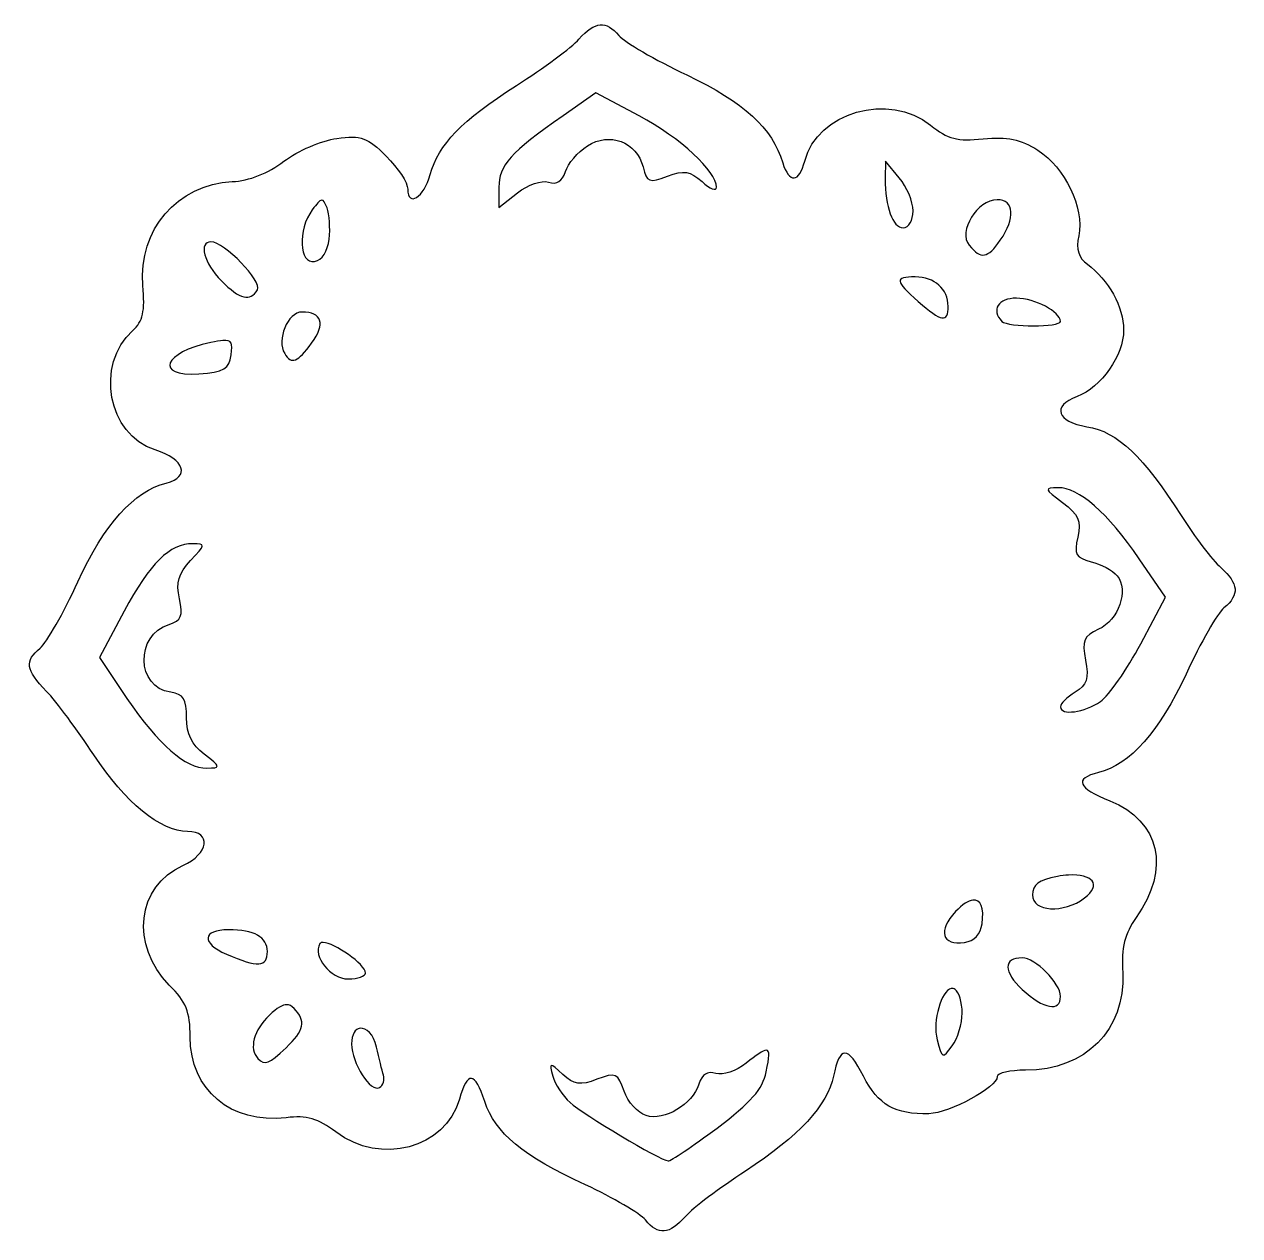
# Model space of a CAD drawing. Header units: centimetres. Extents: x -3.9 to 5.7, y -8.2 to 24.2.
# Drawn here: x -1.232 to 3.063, y -7.332 to -3.051 of the extents above; entities that cross this region are included whole.
import ezdxf

# ---------------------------------------------------------------- set-up
doc = ezdxf.new("R2010")
doc.units = ezdxf.units.CM
doc.header["$MEASUREMENT"] = 0
doc.layers.add('Layer 1', color=7, linetype='Continuous')

msp = doc.modelspace()

# ---------------------------------------------------------------- linework, layer by layer
at = {"layer": 'Layer 1', "color": 34, "lineweight": 25}
for points, knots in [([(0.80361, -3.05348), (0.78094, -3.05546), (0.75668, -3.07206), (0.72837, -3.10392), (0.72837, -3.10392), (0.70238, -3.13315), (0.60311, -3.20661), (0.50761, -3.26763), (0.50761, -3.26763), (0.31302, -3.39198), (0.23214, -3.47561), (0.20251, -3.58265), (0.20251, -3.58265), (0.18041, -3.66251), (0.12313, -3.69953), (0.12313, -3.63391), (0.12313, -3.63391), (0.12313, -3.61126), (0.08865, -3.55891), (0.04706, -3.51733), (0.04706, -3.51733), (-0.01885, -3.45142), (-0.04115, -3.44292), (-0.1274, -3.45449), (-0.1274, -3.45449), (-0.18182, -3.46179), (-0.26568, -3.49846), (-0.31426, -3.53552), (-0.31426, -3.53552), (-0.36939, -3.57757), (-0.43838, -3.60461), (-0.49699, -3.60745), (-0.49699, -3.60745), (-0.69056, -3.61684), (-0.82971, -3.77846), (-0.81284, -3.97456), (-0.81284, -3.97456), (-0.80499, -4.06583), (-0.81279, -4.10108), (-0.84839, -4.13331), (-0.84839, -4.13331), (-0.9828, -4.25494), (-0.93669, -4.50117), (-0.76984, -4.55499), (-0.76984, -4.55499), (-0.66477, -4.58888), (-0.64409, -4.6508), (-0.73015, -4.6724), (-0.73015, -4.6724), (-0.8447, -4.70115), (-0.94888, -4.81743), (-1.04269, -5.02132), (-1.04269, -5.02132), (-1.09317, -5.13104), (-1.15318, -5.23659), (-1.17581, -5.25531), (-1.17581, -5.25531), (-1.23194, -5.30176), (-1.22737, -5.33116), (-1.15349, -5.40827), (-1.15349, -5.40827), (-1.11876, -5.44452), (-1.04383, -5.54525), (-0.98647, -5.63234), (-0.98647, -5.63234), (-0.87538, -5.80102), (-0.75022, -5.90354), (-0.65491, -5.90354), (-0.65491, -5.90354), (-0.56909, -5.90354), (-0.58004, -5.98297), (-0.67145, -6.02343), (-0.67145, -6.02343), (-0.83459, -6.09564), (-0.8585, -6.30685), (-0.71941, -6.44594), (-0.71941, -6.44594), (-0.66004, -6.50531), (-0.64582, -6.54046), (-0.64582, -6.62949), (-0.64582, -6.62949), (-0.64582, -6.81625), (-0.50124, -6.93818), (-0.306, -6.91474), (-0.306, -6.91474), (-0.23349, -6.90604), (-0.19363, -6.91756), (-0.13071, -6.96518), (-0.13071, -6.96518), (0.02677, -7.08437), (0.25598, -7.02332), (0.30585, -6.84942), (0.30585, -6.84942), (0.33481, -6.74844), (0.35995, -6.75103), (0.39515, -6.85769), (0.39515, -6.85769), (0.43168, -6.96837), (0.53047, -7.04964), (0.75151, -7.15204), (0.75151, -7.15204), (0.84919, -7.19729), (0.94445, -7.25326), (0.96318, -7.27606), (0.96318, -7.27606), (1.00878, -7.33161), (1.04779, -7.3278), (1.10457, -7.26366), (1.10457, -7.26366), (1.13056, -7.2343), (1.22642, -7.1623), (1.31706, -7.10326), (1.31706, -7.10326), (1.5057, -6.98038), (1.60737, -6.87043), (1.62795, -6.76757), (1.62795, -6.76757), (1.64949, -6.65985), (1.67835, -6.65973), (1.73378, -6.7684), (1.73378, -6.7684), (1.78542, -6.86962), (1.84546, -6.9041), (1.96529, -6.90069), (1.96529, -6.90069), (2.03889, -6.8986), (2.20672, -6.80717), (2.20672, -6.76923), (2.20672, -6.76923), (2.20672, -6.7567), (2.25152, -6.74691), (2.30677, -6.74691), (2.30677, -6.74691), (2.51819, -6.74691), (2.66056, -6.6038), (2.6499, -6.40295), (2.6499, -6.40295), (2.64509, -6.31231), (2.65675, -6.26472), (2.69786, -6.20699), (2.69786, -6.20699), (2.82006, -6.03537), (2.78194, -5.86626), (2.60443, -5.79523), (2.60443, -5.79523), (2.49029, -5.74956), (2.47688, -5.71703), (2.56392, -5.69518), (2.56392, -5.69518), (2.6763, -5.66697), (2.77954, -5.55103), (2.87398, -5.34709), (2.87398, -5.34709), (2.92511, -5.23668), (2.98512, -5.13182), (3.00793, -5.1131), (3.00793, -5.1131), (3.06343, -5.06752), (3.06036, -5.02769), (2.99635, -4.97089), (2.99635, -4.97089), (2.96707, -4.9449), (2.90414, -4.86237), (2.85662, -4.78734), (2.85662, -4.78734), (2.72483, -4.57927), (2.63098, -4.49035), (2.52341, -4.47315), (2.52341, -4.47315), (2.4163, -4.45602), (2.39848, -4.40079), (2.48868, -4.36649), (2.48868, -4.36649), (2.57432, -4.33393), (2.65322, -4.22131), (2.65322, -4.13167), (2.65322, -4.13167), (2.65322, -4.05029), (2.59991, -3.9537), (2.52506, -3.89933), (2.52506, -3.89933), (2.49396, -3.87674), (2.48467, -3.84745), (2.49447, -3.79846), (2.49447, -3.79846), (2.51425, -3.69956), (2.44622, -3.55679), (2.3506, -3.49667), (2.3506, -3.49667), (2.28824, -3.45746), (2.2419, -3.44719), (2.15712, -3.45616), (2.15712, -3.45616), (2.06548, -3.46585), (2.03218, -3.45731), (1.97108, -3.4082), (1.97108, -3.4082), (1.8235, -3.28958), (1.5696, -3.36197), (1.52625, -3.5347), (1.52625, -3.5347), (1.50689, -3.61185), (1.47094, -3.61427), (1.44853, -3.54049), (1.44853, -3.54049), (1.41124, -3.41772), (1.31266, -3.32741), (1.10953, -3.23043), (1.10953, -3.23043), (0.99654, -3.17649), (0.88835, -3.11394), (0.86975, -3.09152), (0.86975, -3.09152), (0.84702, -3.06414), (0.82627, -3.0515), (0.8036, -3.05349), (0.8036, -3.05349), (0.8036, -3.05349), (0.80361, -3.05348), (0.80361, -3.05348)], [0, 0, 0, 0, 0.0178571, 0.0178571, 0.0178571, 0.0178571, 0.0357143, 0.0357143, 0.0357143, 0.0357143, 0.0535714, 0.0535714, 0.0535714, 0.0535714, 0.0714286, 0.0714286, 0.0714286, 0.0714286, 0.0892857, 0.0892857, 0.0892857, 0.0892857, 0.1071429, 0.1071429, 0.1071429, 0.1071429, 0.125, 0.125, 0.125, 0.125, 0.1428571, 0.1428571, 0.1428571, 0.1428571, 0.1607143, 0.1607143, 0.1607143, 0.1607143, 0.1785714, 0.1785714, 0.1785714, 0.1785714, 0.1964286, 0.1964286, 0.1964286, 0.1964286, 0.2142857, 0.2142857, 0.2142857, 0.2142857, 0.2321429, 0.2321429, 0.2321429, 0.2321429, 0.25, 0.25, 0.25, 0.25, 0.2678571, 0.2678571, 0.2678571, 0.2678571, 0.2857143, 0.2857143, 0.2857143, 0.2857143, 0.3035714, 0.3035714, 0.3035714, 0.3035714, 0.3214286, 0.3214286, 0.3214286, 0.3214286, 0.3392857, 0.3392857, 0.3392857, 0.3392857, 0.3571429, 0.3571429, 0.3571429, 0.3571429, 0.375, 0.375, 0.375, 0.375, 0.3928571, 0.3928571, 0.3928571, 0.3928571, 0.4107143, 0.4107143, 0.4107143, 0.4107143, 0.4285714, 0.4285714, 0.4285714, 0.4285714, 0.4464286, 0.4464286, 0.4464286, 0.4464286, 0.4642857, 0.4642857, 0.4642857, 0.4642857, 0.4821429, 0.4821429, 0.4821429, 0.4821429, 0.5, 0.5, 0.5, 0.5, 0.5178571, 0.5178571, 0.5178571, 0.5178571, 0.5357143, 0.5357143, 0.5357143, 0.5357143, 0.5535714, 0.5535714, 0.5535714, 0.5535714, 0.5714286, 0.5714286, 0.5714286, 0.5714286, 0.5892857, 0.5892857, 0.5892857, 0.5892857, 0.6071429, 0.6071429, 0.6071429, 0.6071429, 0.625, 0.625, 0.625, 0.625, 0.6428571, 0.6428571, 0.6428571, 0.6428571, 0.6607143, 0.6607143, 0.6607143, 0.6607143, 0.6785714, 0.6785714, 0.6785714, 0.6785714, 0.6964286, 0.6964286, 0.6964286, 0.6964286, 0.7142857, 0.7142857, 0.7142857, 0.7142857, 0.7321429, 0.7321429, 0.7321429, 0.7321429, 0.75, 0.75, 0.75, 0.75, 0.7678571, 0.7678571, 0.7678571, 0.7678571, 0.7857143, 0.7857143, 0.7857143, 0.7857143, 0.8035714, 0.8035714, 0.8035714, 0.8035714, 0.8214286, 0.8214286, 0.8214286, 0.8214286, 0.8392857, 0.8392857, 0.8392857, 0.8392857, 0.8571429, 0.8571429, 0.8571429, 0.8571429, 0.875, 0.875, 0.875, 0.875, 0.8928571, 0.8928571, 0.8928571, 0.8928571, 0.9107143, 0.9107143, 0.9107143, 0.9107143, 0.9285714, 0.9285714, 0.9285714, 0.9285714, 0.9464286, 0.9464286, 0.9464286, 0.9464286, 0.9642857, 0.9642857, 0.9642857, 0.9642857, 1, 1, 1, 1]), ([(0.7879, -3.29326), (0.7879, -3.29326), (0.94086, -3.37512), (0.94086, -3.37512), (0.94086, -3.37512), (1.08672, -3.45286), (1.21454, -3.57064), (1.21454, -3.6273), (1.21454, -3.6273), (1.21454, -3.64201), (1.19125, -3.63277), (1.16328, -3.60746), (1.16328, -3.60746), (1.12104, -3.56924), (1.10005, -3.56612), (1.04091, -3.58844), (1.04091, -3.58844), (0.97603, -3.61293), (0.96863, -3.61), (0.95492, -3.55537), (0.95492, -3.55537), (0.93271, -3.46688), (0.83543, -3.43031), (0.75814, -3.48096), (0.75814, -3.48096), (0.72451, -3.503), (0.68937, -3.54369), (0.68042, -3.57191), (0.68042, -3.57191), (0.66934, -3.60684), (0.65064, -3.61856), (0.62089, -3.60912), (0.62089, -3.60912), (0.59615, -3.60127), (0.54822, -3.61781), (0.51092, -3.64715), (0.51092, -3.64715), (0.51092, -3.64715), (0.4456, -3.69924), (0.4456, -3.69924), (0.4456, -3.69924), (0.4456, -3.69924), (0.4456, -3.62731), (0.4456, -3.62731), (0.4456, -3.62731), (0.4456, -3.54986), (0.48401, -3.50615), (0.67215, -3.3743), (0.67215, -3.3743), (0.67215, -3.3743), (0.78791, -3.29327), (0.78791, -3.29327), (0.78791, -3.29327), (0.78791, -3.29327), (0.7879, -3.29326), (0.7879, -3.29326)], [0, 0, 0, 0, 0.0666667, 0.0666667, 0.0666667, 0.0666667, 0.1333333, 0.1333333, 0.1333333, 0.1333333, 0.2, 0.2, 0.2, 0.2, 0.2666667, 0.2666667, 0.2666667, 0.2666667, 0.3333333, 0.3333333, 0.3333333, 0.3333333, 0.4, 0.4, 0.4, 0.4, 0.4666667, 0.4666667, 0.4666667, 0.4666667, 0.5333333, 0.5333333, 0.5333333, 0.5333333, 0.6, 0.6, 0.6, 0.6, 0.6666667, 0.6666667, 0.6666667, 0.6666667, 0.7333333, 0.7333333, 0.7333333, 0.7333333, 0.8, 0.8, 0.8, 0.8, 0.8666667, 0.8666667, 0.8666667, 0.8666667, 1, 1, 1, 1]), ([(1.8115, -3.53469), (1.8115, -3.53469), (1.86028, -3.59339), (1.86028, -3.59339), (1.86028, -3.59339), (1.88711, -3.6256), (1.90906, -3.6782), (1.90906, -3.7108), (1.90906, -3.7108), (1.90906, -3.74472), (1.89398, -3.77033), (1.87433, -3.77033), (1.87433, -3.77033), (1.83721, -3.77033), (1.80989, -3.69568), (1.81066, -3.5967), (1.81066, -3.5967), (1.81066, -3.5967), (1.81149, -3.53469), (1.81149, -3.53469), (1.81149, -3.53469), (1.81149, -3.53469), (1.8115, -3.53469), (1.8115, -3.53469)], [0, 0, 0, 0, 0.1428571, 0.1428571, 0.1428571, 0.1428571, 0.2857143, 0.2857143, 0.2857143, 0.2857143, 0.4285714, 0.4285714, 0.4285714, 0.4285714, 0.5714286, 0.5714286, 0.5714286, 0.5714286, 0.7142857, 0.7142857, 0.7142857, 0.7142857, 1, 1, 1, 1]), ([(-0.18114, -3.67277), (-0.17408, -3.67183), (-0.16935, -3.68142), (-0.16212, -3.70006), (-0.16212, -3.70006), (-0.15331, -3.72278), (-0.15025, -3.7723), (-0.15468, -3.81085), (-0.15468, -3.81085), (-0.15961, -3.85377), (-0.17937, -3.88436), (-0.20594, -3.8894), (-0.20594, -3.8894), (-0.26105, -3.89985), (-0.26666, -3.77795), (-0.21421, -3.70667), (-0.21421, -3.70667), (-0.19823, -3.68495), (-0.1882, -3.67371), (-0.18114, -3.67277)], [0, 0, 0, 0, 0.1666667, 0.1666667, 0.1666667, 0.1666667, 0.3333333, 0.3333333, 0.3333333, 0.3333333, 0.5, 0.5, 0.5, 0.5, 0.6666667, 0.6666667, 0.6666667, 0.6666667, 1, 1, 1, 1]), ([(2.20673, -3.67112), (2.26654, -3.67112), (2.27166, -3.7368), (2.21748, -3.81416), (2.21748, -3.81416), (2.17211, -3.87893), (2.14939, -3.88282), (2.10751, -3.83235), (2.10751, -3.83235), (2.06694, -3.78347), (2.13596, -3.67112), (2.20673, -3.67112)], [0, 0, 0, 0, 0.25, 0.25, 0.25, 0.25, 0.5, 0.5, 0.5, 0.5, 1, 1, 1, 1]), ([(-0.57223, -3.81994), (-0.52585, -3.81994), (-0.38962, -3.96019), (-0.40769, -3.98944), (-0.40769, -3.98944), (-0.43461, -4.033), (-0.46867, -4.02437), (-0.53585, -3.95719), (-0.53585, -3.95719), (-0.59726, -3.89578), (-0.61736, -3.81994), (-0.57223, -3.81994)], [0, 0, 0, 0, 0.25, 0.25, 0.25, 0.25, 0.5, 0.5, 0.5, 0.5, 1, 1, 1, 1]), ([(1.91651, -3.94397), (1.98492, -3.94397), (2.03309, -3.98702), (2.03309, -4.04815), (2.03309, -4.04815), (2.03309, -4.10723), (2.00939, -4.10308), (1.92726, -4.03079), (1.92726, -4.03079), (1.84422, -3.9577), (1.84282, -3.94397), (1.91651, -3.94397)], [0, 0, 0, 0, 0.25, 0.25, 0.25, 0.25, 0.5, 0.5, 0.5, 0.5, 1, 1, 1, 1]), ([(2.27452, -4.01921), (2.33949, -4.01996), (2.42996, -4.06722), (2.42996, -4.10107), (2.42996, -4.10107), (2.42996, -4.12216), (2.24441, -4.12223), (2.22325, -4.10107), (2.22325, -4.10107), (2.18357, -4.06139), (2.21027, -4.01847), (2.27451, -4.01921), (2.27451, -4.01921), (2.27451, -4.01921), (2.27452, -4.01921), (2.27452, -4.01921)], [0, 0, 0, 0, 0.2, 0.2, 0.2, 0.2, 0.4, 0.4, 0.4, 0.4, 0.6, 0.6, 0.6, 0.6, 1, 1, 1, 1]), ([(-0.25059, -4.06799), (-0.17954, -4.06799), (-0.16644, -4.10892), (-0.21669, -4.17796), (-0.21669, -4.17796), (-0.26606, -4.24578), (-0.28746, -4.25451), (-0.31177, -4.21517), (-0.31177, -4.21517), (-0.3416, -4.1669), (-0.30069, -4.068), (-0.25059, -4.068), (-0.25059, -4.068), (-0.25059, -4.068), (-0.25059, -4.06799), (-0.25059, -4.06799)], [0, 0, 0, 0, 0.2, 0.2, 0.2, 0.2, 0.4, 0.4, 0.4, 0.4, 0.6, 0.6, 0.6, 0.6, 1, 1, 1, 1]), ([(-0.53006, -4.16886), (-0.49755, -4.16611), (-0.49532, -4.17824), (-0.50112, -4.2193), (-0.50112, -4.2193), (-0.50826, -4.26978), (-0.52556, -4.27979), (-0.61522, -4.28627), (-0.61522, -4.28627), (-0.77387, -4.29775), (-0.74, -4.20969), (-0.57305, -4.1763), (-0.57305, -4.1763), (-0.5545, -4.17259), (-0.54089, -4.16977), (-0.53006, -4.16886)], [0, 0, 0, 0, 0.2, 0.2, 0.2, 0.2, 0.4, 0.4, 0.4, 0.4, 0.6, 0.6, 0.6, 0.6, 1, 1, 1, 1]), ([(2.4217, -4.68893), (2.494, -4.68788), (2.59621, -4.77709), (2.70861, -4.94028), (2.70861, -4.94028), (2.70861, -4.94028), (2.80121, -5.07505), (2.80121, -5.07505), (2.80121, -5.07505), (2.80121, -5.07505), (2.71357, -5.24041), (2.71357, -5.24041), (2.71357, -5.24041), (2.66519, -5.33153), (2.60088, -5.42313), (2.57136, -5.44381), (2.57136, -5.44381), (2.51492, -5.48334), (2.42997, -5.49489), (2.42997, -5.46283), (2.42997, -5.46283), (2.42997, -5.45247), (2.45343, -5.42944), (2.48206, -5.41157), (2.48206, -5.41157), (2.52397, -5.3854), (2.53067, -5.36347), (2.51844, -5.2983), (2.51844, -5.2983), (2.5054, -5.22879), (2.51178, -5.21329), (2.56474, -5.18916), (2.56474, -5.18916), (2.63554, -5.1569), (2.67233, -5.05075), (2.63006, -4.99982), (2.63006, -4.99982), (2.61433, -4.98087), (2.5728, -4.95887), (2.53828, -4.95021), (2.53828, -4.95021), (2.48428, -4.93666), (2.47783, -4.92402), (2.49115, -4.86339), (2.49115, -4.86339), (2.50387, -4.80547), (2.49454, -4.78363), (2.43741, -4.74102), (2.43741, -4.74102), (2.37225, -4.69243), (2.37117, -4.68967), (2.4217, -4.68893)], [0, 0, 0, 0, 0.0714286, 0.0714286, 0.0714286, 0.0714286, 0.1428571, 0.1428571, 0.1428571, 0.1428571, 0.2142857, 0.2142857, 0.2142857, 0.2142857, 0.2857143, 0.2857143, 0.2857143, 0.2857143, 0.3571429, 0.3571429, 0.3571429, 0.3571429, 0.4285714, 0.4285714, 0.4285714, 0.4285714, 0.5, 0.5, 0.5, 0.5, 0.5714286, 0.5714286, 0.5714286, 0.5714286, 0.6428571, 0.6428571, 0.6428571, 0.6428571, 0.7142857, 0.7142857, 0.7142857, 0.7142857, 0.7857143, 0.7857143, 0.7857143, 0.7857143, 0.8571429, 0.8571429, 0.8571429, 0.8571429, 1, 1, 1, 1]), ([(-0.63589, -4.88655), (-0.59006, -4.88655), (-0.59082, -4.8893), (-0.64416, -4.94608), (-0.64416, -4.94608), (-0.68785, -4.99258), (-0.6965, -5.02325), (-0.68385, -5.08085), (-0.68385, -5.08085), (-0.6703, -5.14251), (-0.67656, -5.15794), (-0.72023, -5.1718), (-0.72023, -5.1718), (-0.84126, -5.21021), (-0.83691, -5.39419), (-0.71444, -5.41158), (-0.71444, -5.41158), (-0.66939, -5.41798), (-0.65822, -5.43579), (-0.65822, -5.5017), (-0.65822, -5.5017), (-0.65822, -5.55958), (-0.64012, -5.59675), (-0.59621, -5.63068), (-0.59621, -5.63068), (-0.53688, -5.67653), (-0.53691, -5.67893), (-0.58711, -5.67946), (-0.58711, -5.67946), (-0.66246, -5.68025), (-0.75733, -5.59759), (-0.86906, -5.43307), (-0.86906, -5.43307), (-0.86906, -5.43307), (-0.9658, -5.2892), (-0.9658, -5.2892), (-0.9658, -5.2892), (-0.9658, -5.2892), (-0.87898, -5.12549), (-0.87898, -5.12549), (-0.87898, -5.12549), (-0.78848, -4.95507), (-0.71844, -4.88654), (-0.63589, -4.88654), (-0.63589, -4.88654), (-0.63589, -4.88654), (-0.63589, -4.88655), (-0.63589, -4.88655)], [0, 0, 0, 0, 0.0769231, 0.0769231, 0.0769231, 0.0769231, 0.1538462, 0.1538462, 0.1538462, 0.1538462, 0.2307692, 0.2307692, 0.2307692, 0.2307692, 0.3076923, 0.3076923, 0.3076923, 0.3076923, 0.3846154, 0.3846154, 0.3846154, 0.3846154, 0.4615385, 0.4615385, 0.4615385, 0.4615385, 0.5384615, 0.5384615, 0.5384615, 0.5384615, 0.6153846, 0.6153846, 0.6153846, 0.6153846, 0.6923077, 0.6923077, 0.6923077, 0.6923077, 0.7692308, 0.7692308, 0.7692308, 0.7692308, 0.8461538, 0.8461538, 0.8461538, 0.8461538, 1, 1, 1, 1]), ([(2.45808, -6.05733), (2.54284, -6.05216), (2.5772, -6.09141), (2.51513, -6.13836), (2.51513, -6.13836), (2.4416, -6.19397), (2.33075, -6.18736), (2.33075, -6.12761), (2.33075, -6.12761), (2.33075, -6.09164), (2.35344, -6.07463), (2.41922, -6.06229), (2.41922, -6.06229), (2.43327, -6.05965), (2.44597, -6.05807), (2.45808, -6.05733)], [0, 0, 0, 0, 0.2, 0.2, 0.2, 0.2, 0.4, 0.4, 0.4, 0.4, 0.6, 0.6, 0.6, 0.6, 1, 1, 1, 1]), ([(2.12074, -6.1458), (2.14754, -6.14293), (2.16105, -6.17231), (2.15299, -6.22931), (2.15299, -6.22931), (2.14764, -6.26712), (2.12544, -6.29054), (2.09098, -6.29546), (2.09098, -6.29546), (2.01067, -6.3069), (1.99553, -6.25447), (2.05956, -6.18632), (2.05956, -6.18632), (2.08347, -6.16087), (2.10466, -6.14753), (2.12074, -6.14581), (2.12074, -6.14581), (2.12074, -6.14581), (2.12074, -6.1458), (2.12074, -6.1458)], [0, 0, 0, 0, 0.1666667, 0.1666667, 0.1666667, 0.1666667, 0.3333333, 0.3333333, 0.3333333, 0.3333333, 0.5, 0.5, 0.5, 0.5, 0.6666667, 0.6666667, 0.6666667, 0.6666667, 1, 1, 1, 1]), ([(-0.51021, -6.2508), (-0.41915, -6.2508), (-0.37296, -6.27647), (-0.37296, -6.32769), (-0.37296, -6.32769), (-0.37296, -6.38325), (-0.40617, -6.38521), (-0.51765, -6.33679), (-0.51765, -6.33679), (-0.60745, -6.29779), (-0.60334, -6.2508), (-0.51021, -6.2508)], [0, 0, 0, 0, 0.25, 0.25, 0.25, 0.25, 0.5, 0.5, 0.5, 0.5, 1, 1, 1, 1]), ([(-0.17535, -6.29545), (-0.13704, -6.29698), (-0.0257, -6.37277), (-0.0257, -6.40376), (-0.0257, -6.40376), (-0.0257, -6.41484), (-0.05326, -6.42443), (-0.08688, -6.42443), (-0.08688, -6.42443), (-0.1499, -6.42443), (-0.21432, -6.3439), (-0.18693, -6.29958), (-0.18693, -6.29958), (-0.18497, -6.29642), (-0.18083, -6.29523), (-0.17535, -6.29545)], [0, 0, 0, 0, 0.2, 0.2, 0.2, 0.2, 0.4, 0.4, 0.4, 0.4, 0.6, 0.6, 0.6, 0.6, 1, 1, 1, 1]), ([(2.29437, -6.35002), (2.34126, -6.35002), (2.42997, -6.43905), (2.42997, -6.48645), (2.42997, -6.48645), (2.42997, -6.54228), (2.37053, -6.53146), (2.2952, -6.46165), (2.2952, -6.46165), (2.22797, -6.39934), (2.22757, -6.35003), (2.29437, -6.35003), (2.29437, -6.35003), (2.29437, -6.35003), (2.29437, -6.35002), (2.29437, -6.35002)], [0, 0, 0, 0, 0.2, 0.2, 0.2, 0.2, 0.4, 0.4, 0.4, 0.4, 0.6, 0.6, 0.6, 0.6, 1, 1, 1, 1]), ([(2.04384, -6.45834), (2.04613, -6.45781), (2.04816, -6.45797), (2.05045, -6.45834), (2.05045, -6.45834), (2.0529, -6.45873), (2.05547, -6.46015), (2.05789, -6.46165), (2.05789, -6.46165), (2.07147, -6.47005), (2.08269, -6.50764), (2.08269, -6.54516), (2.08269, -6.54516), (2.08269, -6.58268), (2.06649, -6.63445), (2.04714, -6.66092), (2.04714, -6.66092), (2.01335, -6.70713), (2.0111, -6.70665), (1.99422, -6.63942), (1.99422, -6.63942), (1.97701, -6.57086), (2.00948, -6.46629), (2.04383, -6.45835), (2.04383, -6.45835), (2.04383, -6.45835), (2.04384, -6.45834), (2.04384, -6.45834)], [0, 0, 0, 0, 0.125, 0.125, 0.125, 0.125, 0.25, 0.25, 0.25, 0.25, 0.375, 0.375, 0.375, 0.375, 0.5, 0.5, 0.5, 0.5, 0.625, 0.625, 0.625, 0.625, 0.75, 0.75, 0.75, 0.75, 1, 1, 1, 1]), ([(-0.30434, -6.51539), (-0.2952, -6.5156), (-0.2873, -6.52002), (-0.27871, -6.52862), (-0.27871, -6.52862), (-0.23517, -6.57216), (-0.24254, -6.60713), (-0.30682, -6.66753), (-0.30682, -6.66753), (-0.36874, -6.7257), (-0.38063, -6.73097), (-0.40604, -6.70556), (-0.40604, -6.70556), (-0.43913, -6.67247), (-0.42145, -6.60513), (-0.36553, -6.5526), (-0.36553, -6.5526), (-0.33783, -6.52658), (-0.31957, -6.51505), (-0.30435, -6.51539), (-0.30435, -6.51539), (-0.30435, -6.51539), (-0.30434, -6.51539), (-0.30434, -6.51539)], [0, 0, 0, 0, 0.1428571, 0.1428571, 0.1428571, 0.1428571, 0.2857143, 0.2857143, 0.2857143, 0.2857143, 0.4285714, 0.4285714, 0.4285714, 0.4285714, 0.5714286, 0.5714286, 0.5714286, 0.5714286, 0.7142857, 0.7142857, 0.7142857, 0.7142857, 1, 1, 1, 1]), ([(-0.04554, -6.5989), (-0.02414, -6.59608), (0.00294, -6.61922), (0.01316, -6.66587), (0.01316, -6.66587), (0.02138, -6.70339), (0.03205, -6.74765), (0.03714, -6.76426), (0.03714, -6.76426), (0.04223, -6.78088), (0.03602, -6.8006), (0.02391, -6.80808), (0.02391, -6.80808), (-0.00729, -6.82736), (-0.07531, -6.72169), (-0.07531, -6.65429), (-0.07531, -6.65429), (-0.07531, -6.61906), (-0.06219, -6.60109), (-0.04554, -6.59889), (-0.04554, -6.59889), (-0.04554, -6.59889), (-0.04554, -6.5989), (-0.04554, -6.5989)], [0, 0, 0, 0, 0.1428571, 0.1428571, 0.1428571, 0.1428571, 0.2857143, 0.2857143, 0.2857143, 0.2857143, 0.4285714, 0.4285714, 0.4285714, 0.4285714, 0.5714286, 0.5714286, 0.5714286, 0.5714286, 0.7142857, 0.7142857, 0.7142857, 0.7142857, 1, 1, 1, 1]), ([(1.38982, -6.67662), (1.40421, -6.67564), (1.40065, -6.69951), (1.38982, -6.75269), (1.38982, -6.75269), (1.37731, -6.81411), (1.33636, -6.86137), (1.21619, -6.95113), (1.21619, -6.95113), (1.12943, -7.01593), (1.0516, -7.0686), (1.04338, -7.06771), (1.04338, -7.06771), (1.01365, -7.0645), (0.7437, -6.90332), (0.69694, -6.861), (0.69694, -6.861), (0.67059, -6.83715), (0.64299, -6.79523), (0.63576, -6.76757), (0.63576, -6.76757), (0.62305, -6.71896), (0.62382, -6.7188), (0.67131, -6.76178), (0.67131, -6.76178), (0.71195, -6.79856), (0.73272, -6.80153), (0.79203, -6.77914), (0.79203, -6.77914), (0.85851, -6.75405), (0.86552, -6.75699), (0.88794, -6.82131), (0.88794, -6.82131), (0.90124, -6.85946), (0.93655, -6.89806), (0.96566, -6.9073), (0.96566, -6.9073), (1.02988, -6.92768), (1.12952, -6.86816), (1.15252, -6.79568), (1.15252, -6.79568), (1.1636, -6.76076), (1.1823, -6.74903), (1.21205, -6.75847), (1.21205, -6.75847), (1.23655, -6.76625), (1.28389, -6.75014), (1.31954, -6.72209), (1.31954, -6.72209), (1.3564, -6.69309), (1.37862, -6.67738), (1.38982, -6.67661), (1.38982, -6.67661), (1.38982, -6.67661), (1.38982, -6.67662), (1.38982, -6.67662)], [0, 0, 0, 0, 0.0666667, 0.0666667, 0.0666667, 0.0666667, 0.1333333, 0.1333333, 0.1333333, 0.1333333, 0.2, 0.2, 0.2, 0.2, 0.2666667, 0.2666667, 0.2666667, 0.2666667, 0.3333333, 0.3333333, 0.3333333, 0.3333333, 0.4, 0.4, 0.4, 0.4, 0.4666667, 0.4666667, 0.4666667, 0.4666667, 0.5333333, 0.5333333, 0.5333333, 0.5333333, 0.6, 0.6, 0.6, 0.6, 0.6666667, 0.6666667, 0.6666667, 0.6666667, 0.7333333, 0.7333333, 0.7333333, 0.7333333, 0.8, 0.8, 0.8, 0.8, 0.8666667, 0.8666667, 0.8666667, 0.8666667, 1, 1, 1, 1])]:
    msp.add_open_spline(points, degree=3, knots=knots, dxfattribs=at)

doc.saveas('drawing.dxf')
